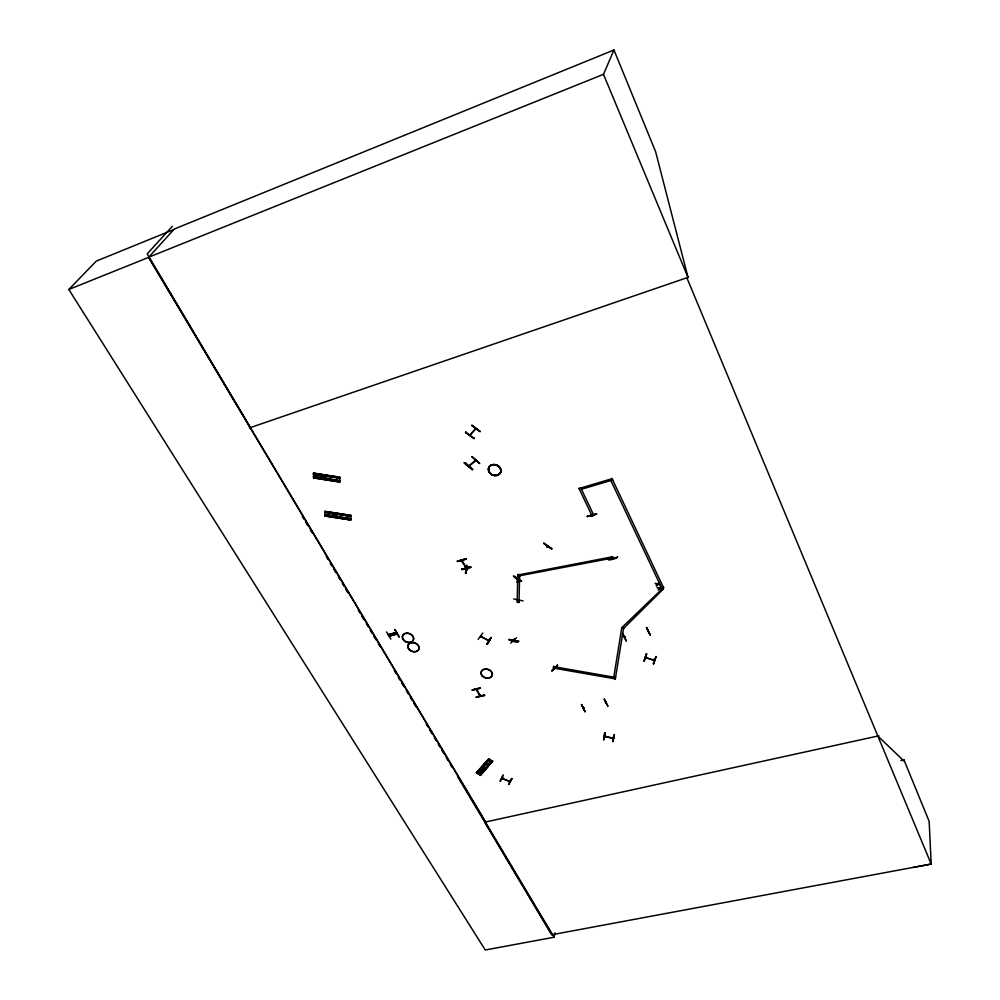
<?xml version="1.0" encoding="UTF-8"?>
<svg xmlns="http://www.w3.org/2000/svg" width="1000" height="1000" viewBox="0 0 1000 1000"><rect width="100%" height="100%" fill="white"/><g stroke="black" fill="none" stroke-linecap="round" stroke-linejoin="round"><path stroke-width="1.5" d="M348.275 519.087L348.275 515.013M624.913 637.487L625.05 636.875M479.913 694.975L479.688 695.625L480.188 694.9M484.562 695.537L476.275 697.275M484.562 695.55L484.438 694.837M484.462 694.912L476.325 696.975M519.138 602.175L517.137 602.425L517.788 575.7M518.987 602.65L519.65 575.925M476.25 697.225L484.412 695.225M470.55 567.3L470.425 566.575M461.962 569.725C478.325 564.562 469.2 568.862 461.838 569.038M523.088 600.925L513.675 598.95M466.112 573.1L465.475 573.312L466.838 565.25M465.538 573.275L466.262 565.425M466 573.413L466.613 565.487M466.737 569.163L467.212 569.862L467.537 568.987M313.55 474.575L339.875 478.088L313.55 474.575L313.525 473.113L339.875 477.262L339.762 482L313.575 477.875L339.75 482M339.762 477.8L313.525 473.137L313.575 477.962M339.812 481.562L313.625 477.5L313.562 476.5L339.862 480.65L339.75 481.912M313.562 477.137L339.75 481.1M313.55 476.575L339.812 480.737M325.037 511.488L350.825 515.312L350.788 520.025L325 515.988L324.975 511.287L325.037 512.325L350.925 516.213L324.988 512.075M324.975 511.912L350.812 515.95M324.988 515.188L350.788 519.225M325.037 514.812L350.9 518.7L350.838 519.637L325.05 515.6L325.1 514.675M313.587 473.375L339.762 477.175L339.825 478.225M339.762 477.788L313.538 473.675M350.875 515.575L350.875 516.362L324.975 512.188M350.788 520.013L325 515.988M518.6 641.15C518.775 644.112 508.562 639.837 509.3 639.412M509.2 639.788L518.525 641.438L509.175 640.1M518.025 577.425C517.612 579.575 515.625 578.475 516.838 577.7M518.5 574.75L517.587 582.625L518.062 574.375M517.163 582.5L518.075 574.65M518.325 599.587L518.05 600.988L518.088 600.288M513.675 640.462L513.95 639.263M518.025 600.825L518.513 600.363M615.363 678.888L553.375 668.062L553.688 666.162M621.763 627.65L613.787 677.138M615.262 679.375L623.612 627.987M469.888 435.175L470.675 434.075M554.612 667.275L554.25 668.188L553.962 666.925M654.6 659.475L654.45 659.862M656 656.413L653.8 663.988L653.35 663.512M656.087 656.737L653.3 663.838M653.962 659.287L653.713 660.25L653.838 659.325M621.663 628.138L623.513 628.462L663.45 588.938M623.513 628.462L622.025 627.438L663.713 587.4M661.938 587.875L663.363 589.412M646.287 658.012L646.513 657.138M646.287 653.812L644.112 660.788M645.387 657.675L645.588 656.862M645.562 657.775L645.8 656.85M644.125 661.1L646.737 653.675L644.075 661M650.075 634.987L646.462 627.537L650.138 634.675M648.175 630.525L647.962 631.575L647.862 630.6M648.312 630.575L647.763 631.163M613.675 737.625L613.4 738.487L612.638 737.575M612.875 737.387L612.513 738.225M614.325 734.6L612.875 741.375M613.5 737.513L613.562 738.213M547.875 546.45L546.987 546.625M605.638 736.087L605.375 736.4M622.663 633.387L626.325 640.788M615.6 677.475L553.562 666.65M624.538 636.625L624.625 637.6L624.837 636.55M604.75 732.875L603.825 739.475M604.663 735.713L605.3 736.775L605.5 735.812M605.3 732.688L603.825 739.8M604.275 699L607.85 705.95M605.913 702.05L605.6 703.062L606.125 702.35M603.775 739.7L604.725 732.913M605.625 702.125L605.638 703.037L605.538 702.375M173.8 229.55L96.275 261.112L68.812 289.475L485.262 950L554.087 937.225L555.037 932.763M612.812 741.712L614.375 734.638M583.4 707.513L583.425 708.475L583.787 707.663M608.413 559.325C607.987 561.05 618.425 558.15 617.562 556.825M583.462 708.438L583.7 707.45M517.638 576.163L612.15 558.1M612.487 557.087L612.712 558.35L612.9 557.075M613.088 558.15L612.812 557M613.162 557.625L613.038 558.162M612.05 558.562L611.562 556.525M612.688 479.95L581.462 489.275M610.85 480.5L662.125 588.938L659.675 588.438L658.25 589.975L659.163 588.3L657.038 587.425L659.45 587.925L660.9 586.362M663.637 587.875L611.912 478.325M557.312 665.075L557.65 665.675L552.15 671.087L551.812 670.475M596.575 514.188L587.1 516.375L596.625 513.85M578.875 488.2L592.137 516.038L594.05 515.062M592.1 515.462L592.525 516.25M553.375 668.062L553.837 667.038M509.338 780.713L509.263 781.462L509.575 780.55M512.025 778.825L508.6 784.488L511.7 778.688M510.2 780.875L509.825 781.688L510.15 780.788M502.912 777.987L502.537 778.787L502.863 777.887M500 781.025L503.4 775.075M502.088 777.65L501.975 778.562L502.287 777.663M580.675 487.663L593.938 515.513M543.875 543.112L551.812 548.7M546.938 546.812L547.137 546.1M547.537 545.675L547.025 546.663M547.825 546.512L548.025 545.8M514.875 640.713L514.438 641.3L514.825 640.387M514.275 639.325L513.962 640.525M514.312 639.412L513.763 640.837L514.487 641.25M514.438 641.3L514.55 640.675M518.5 600.913L518.488 600.2M518.05 600.988L518.225 600.363M518.375 601.05L518.65 599.65M521.462 581.337C508.925 570.988 512.7 578.112 521.575 581.062M517.362 578.763L517.513 577.825M518.162 577.425L517.7 578.75L518.075 578.138M519.513 576.388L519.025 574.388M518.438 577.612L517.4 578.425L518.05 577.9M516.438 578.55L516.737 577.762M480.312 694.95L480.075 696.213L476.238 689.4M480.588 695.425L480.412 695.987M480.425 688.25L472.05 689.938L480.2 687.862M476.2 689.488L476.375 688.763M476.662 688.688L476.925 689.85M476.637 690.088L476.488 689.25M477.1 689.287L476.6 690.025M491.15 637.438L487.3 644.175L486.938 643.612M488.075 640.075L488.812 640.975L489.188 640.188M488.075 640.625L488.35 639.75M489.062 640.025L488.675 640.888M475.45 460.325L468.825 465.925M475.725 460.613L469.075 466.362M480.6 636.65L480.9 635.8L481.3 637M481.413 637.013L481.7 636.138M482.788 633.038L478.15 639.3M470.375 566.85L461.725 569.338L470.438 566.65M466.55 569.7L467.55 569.438M465.938 566.763L465.812 568.15L466.362 567.35M465.925 567.475L462.025 560.388M466.475 569.675L466.775 568.775M465.538 566.925L465.637 566.85M466.125 559.175L457.287 561.237L466.188 558.85M462.163 559.85L462.137 560.513M462.337 559.987L462.075 561.312L462.287 560.712M465.737 568.013C465.513 564.775 459.575 560.575 462.625 560.513M461.863 559.938L461.712 560.55M654.438 660.413L645.688 657.45M479.462 463.475L471.987 456.8M472.738 469.263C464.7 464.9 458.137 456.562 472.25 469.862M471.863 425.2L480.1 431.488M399.075 636.825L394.825 629.462L399.038 636.65M397.075 633.7L389.038 635.95M514.125 640.487L514.625 640.975M474.288 438.025L473.85 438.675L465.575 432.587L466 431.975L465.6 432.562M465.275 462.625L472.575 469.562L465.138 462.875M390.863 639.1L386.575 631.912M485.613 821.963L148.75 257.188L603.488 74.325L613.95 50L655.6 151.637L688.012 277.375L686.862 277.775L931.188 864.038L913.2 867.475M626.225 641.062L622.537 633.688M581.45 704.762L585.05 711.725M500.412 781.237L502.9 775.238M469.938 435.062L476.025 428.663M508.6 784.488L511.7 778.375M591.737 515.625L592.175 516.375L591.812 515.737M489.012 640.738L480.662 636.613M486.962 643.95L491.2 637.487L487.3 644.163M487.275 644.112L491.175 637.775M474.113 438.363L465.875 432.225M480.037 431.587L471.788 425.4L480.125 431.463M469.95 435.112L475.625 428.512M476.438 772.775L488.575 758.962L492.675 761.087L480.725 775.3L476.438 772.775L488.9 758.975L489.663 759.3L477.725 773.538L489.825 759.7M476.525 772.837L488.925 758.875M488.938 759.013L476.925 773.075L489.3 759.362L477.163 773.2L477.75 773.538M477.5 773.238L489.588 759.4M479.438 774.538L491.938 760.65L480 774.875L492.15 761.062M491.938 760.65L480.025 774.875M480.163 774.963L492.675 761.087L480.513 774.887M68.812 289.475L148.537 257.425L174.262 229.05L613.95 50M172.325 226.312L147.188 253.863L250.387 427.587M658.988 582.325L657.537 583.9L655.113 583.413L657.25 584.275L656.325 585.962L657.75 584.412L660.212 584.913M543.75 543.438L551.688 549.025M659.212 582.8L658.037 584.038L659.975 584.412M661.125 586.825L659.95 588.062L661.888 588.438M551.725 670.8L557.362 665.138M604.55 736.287L613.462 738.188M543.85 543.312L551.775 548.9M466.587 569.35L467.337 569.525M516.475 637.762L510.75 643.088M516.562 578.3L517.425 578.55M392.275 634.087L392.75 634.888M501.925 778.238L510.138 781.488M480.725 636.362L488.913 640.65M249.475 427.9L688.012 277.375M686.912 277.9L688.062 277.5L603.488 74.325M509.913 781.675L501.987 778.538M578.75 488.65L611.8 478.762M457.312 561.237L465.925 558.75M457.5 561.55L466.1 559.062M587.3 516.7L596.562 514.062M389.225 636.287L397.312 634.062M608.337 559.637L617.537 557.163M472.25 690.212L480.375 688.112M878.863 735.812L484.775 822.15L551.675 934.762M900.913 760.537L903.95 759.887L929.15 821.338L931.188 864.038L551.962 934.712L457.562 776.55M518.888 574.85L611.462 556.987M394.812 629.637L398.95 636.888M392.887 634.012L393.3 634.562M313.637 477.525L339.862 481.475M324.975 511.4L350.812 515.425M325.05 514.763L350.9 518.7M509.288 639.487L518.587 641.225M475.737 428.45L475.087 429.2M604.6 736.55L613.413 738.425M645.487 657.7L654.475 660.387M476.525 689.325L480.363 696.087M482.375 766.338L486.125 768.525M481.15 767.738L484.888 769.925M480.062 768.988L483.8 771.162M478.837 770.375L482.575 772.562M478.025 771.312L481.75 773.487M487.675 760.3L491.438 762.5M553.812 667.487L554.438 667.875M553.625 667.675L554.3 668.138M877.85 736.038L903.988 761.05L903.95 759.887M325.1 515.462L350.788 519.388M148.537 257.425L554.087 937.225M302.3 516.413L303.9 519.087M305.5 521.775L307.9 525.8M310.3 529.812L311.9 532.5M326.312 556.638L327.912 559.325M330.312 563.337L331.912 566.025M333.512 568.7L335.913 572.725M338.312 576.75L339.913 579.438M342.312 583.45L343.913 586.138M345.513 588.825L347.925 592.837M358.325 610.275L359.925 612.962M361.525 615.638L363.925 619.663M366.325 623.688L367.925 626.362M370.325 630.388L371.925 633.075M373.525 635.75L375.938 639.775M378.338 643.8L379.938 646.475M394.338 670.612L395.938 673.3M398.338 677.325L399.938 680M401.538 682.688L403.938 686.712M406.35 690.738L407.95 693.413M410.35 697.438L411.95 700.113M413.55 702.8L415.95 706.825M426.35 724.25L427.95 726.938M429.55 729.625L431.95 733.637M434.363 737.663L435.962 740.35M438.363 744.375L439.963 747.05M441.562 749.737L443.963 753.763M446.362 757.775L447.962 760.462M450.363 764.488L451.962 767.163M604.237 699.25L607.825 706.225M646.513 627.475L650.125 634.9M318.075 473.913L318.137 478.125M316.3 473.638L316.363 477.85M320.737 474.325L320.788 478.537M325.763 475.087L325.8 479.3M323.1 474.675L323.137 478.888M329.45 512.075L329.487 516.15M327.7 511.8L327.738 515.875M334.4 512.837L334.425 516.912M332.075 512.487L332.1 516.562M337.188 476.85L337.2 481.062M337.025 513.25L337.038 517.325M581.538 704.513L585.1 711.762L581.5 704.55M547.438 546.413L547.225 547.013L547.537 546.375M396.662 632.638L388.525 635.125L396.7 632.663M472.212 456.788L479.675 463.462L472.188 456.775M396.375 632.487L388.288 634.725L396.4 632.5M482.325 676.125A5.787 4.425 17.3 0 0 492 675.888A5.787 4.425 17.3 0 0 485.625 669.163A5.787 4.425 17.3 0 0 482.325 676.125M482.413 675.875A5.775 4.412 17.3 0 0 492.062 675.638A5.775 4.412 17.3 0 0 485.7 668.938A5.775 4.412 17.3 0 0 482.413 675.875M409.2 649.725A5.812 4.438 20.4 0 0 418.787 649.45A5.812 4.438 20.4 0 0 412.225 642.65A5.812 4.438 20.4 0 0 409.2 649.725M409.3 649.488A5.8 4.425 20.4 0 0 418.875 649.212A5.8 4.425 20.4 0 0 412.325 642.425A5.8 4.425 20.4 0 0 409.3 649.488M403.75 640.425A5.825 4.475 20.7 0 0 413.363 640.138A5.825 4.475 20.7 0 0 406.763 633.288A5.825 4.475 20.7 0 0 403.75 640.425M403.85 640.188A5.812 4.462 20.7 0 0 413.45 639.9A5.812 4.462 20.7 0 0 406.863 633.062A5.812 4.462 20.7 0 0 403.85 640.188M489.888 473.162A6.388 5.35 20.8 0 0 500.55 472.575A6.388 5.35 20.8 0 0 493.55 464.65A6.388 5.35 20.8 0 0 489.888 473.162A6.35 5.325 20.8 0 0 500.525 472.587A6.35 5.325 20.8 0 0 493.55 464.688A6.35 5.325 20.8 0 0 489.9 473.162M489.988 472.938A6.338 5.312 20.8 0 0 500.6 472.362A6.338 5.312 20.8 0 0 493.625 464.487A6.388 5.35 20.8 0 0 489.925 473.05A6.388 5.35 20.8 0 0 500.613 472.463A6.388 5.35 20.8 0 0 493.587 464.525A6.338 5.312 20.8 0 0 489.988 472.938"/></g></svg>
